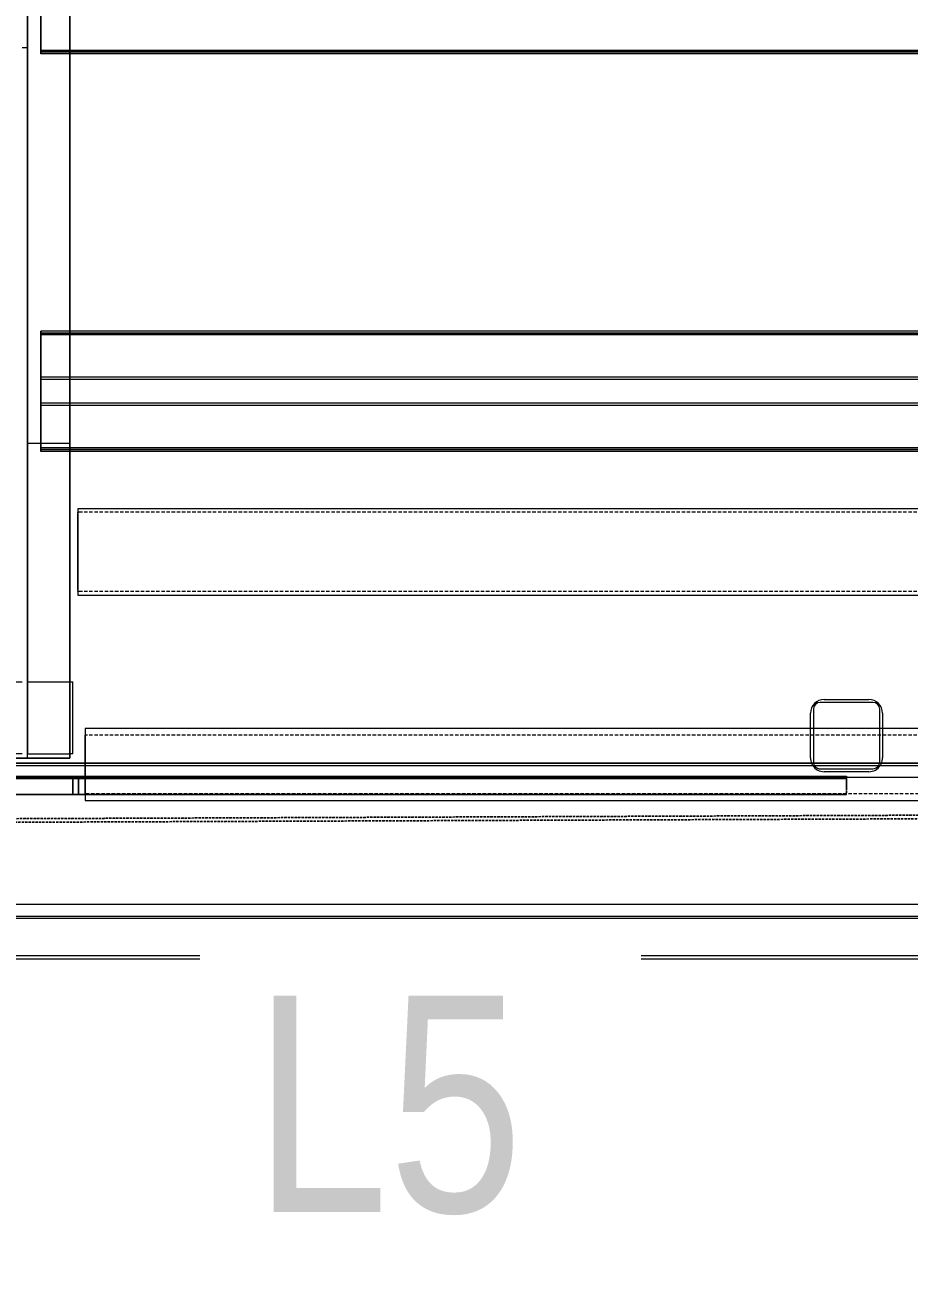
# Model space of a CAD drawing. Header units: centimetres. Extents: x -13617 to -9515, y -261 to 6553.
# Drawn here: x -12456.4 to -12333.8, y 2115.8 to 2287.9 of the extents above; entities that cross this region are included whole.
import ezdxf

# ---------------------------------------------------------------- set-up
doc = ezdxf.new("R2010")
doc.units = ezdxf.units.CM
for name, pattern in [('_Overhead', [0.47625, 0.3175, -0.15875]), ('_Overhead_2_', [0.47625, 0.3175, -0.15875]), ('Hidden', [0.714375, 0.47625, -0.238125])]:
    doc.linetypes.add(name, pattern=pattern)
for name, color, linetype, lineweight in [('A-DETL-HDLN', 7, 'Hidden', 9), ('A-FLOR', 7, 'Continuous', 9), ('A-WALL', 7, 'Continuous', 9), ('E-LITE-EQPM', 7, 'Continuous', 9), ('E-LITE-EQPM-IDEN', 7, 'Continuous', 18), ('S-BEAM', 7, 'Continuous', 9), ('S-COLS', 7, 'Continuous', 9), ('S-FSTN', 7, 'Continuous', 9)]:
    doc.layers.add(name, color=color, linetype=linetype, lineweight=lineweight)
doc.styles.add('Arial_2', font='arial.ttf', dxfattribs={"width": 0.8, "height": 30})

# ---------------------------------------------------------------- blocks, each defined once
blk = doc.blocks.new('M_L Equal Angles - 25 x 25 mm-1491346-Planta patio maniobras')
at = {"layer": 'S-BEAM', "color": 254, "true_color": 0xcccccc}
for p, q in [((151.67, 1.36), (185.13, 1.36)), ((151.67, 1.36), (185.13, 1.36)), ((151.67, 1.04), (185.13, 1.04)), ((185.13, 1.36), (185.92, 1.36)), ((185.13, 1.36), (185.92, 1.36)), ((185.13, 1.04), (185.92, 1.04)), ((185.93, 1.36), (185.93, 1.23)), ((185.93, 1.23), (185.93, 1.36)), ((185.93, 1.12), (185.93, 1.2)), ((185.93, 1.06), (185.93, 1.12)), ((185.93, 1.04), (185.93, 1.06)), ((185.93, 1.04), (185.93, 0.41)), ((185.93, 0.41), (185.93, 0.86)), ((185.93, 0.41), (185.93, -0.98)), ((185.93, -0.98), (185.93, 0.36)), ((151.64, -1.14), (185.13, -1.14)), ((185.13, -1.14), (151.64, -1.14)), ((185.13, -1.14), (185.92, -1.14)), ((185.92, -1.14), (185.13, -1.14)), ((185.93, -1.09), (185.93, -0.98)), ((185.93, -1.13), (185.93, -1.09)), ((185.93, -1.14), (185.93, -1.13))]:
    blk.add_line(p, q, dxfattribs=at)
at = {"layer": 'S-BEAM', "color": 254, "linetype": 'Hidden', "true_color": 0xcccccc}
for p, q in [((151.67, 1.04), (185.13, 1.04)), ((185.13, 1.04), (185.92, 1.04))]:
    blk.add_line(p, q, dxfattribs=at)
blk = doc.blocks.new('M_L Equal Angles - 25 x 25 mm-1491318-Planta patio maniobras')
at = {"layer": 'S-BEAM', "color": 254, "true_color": 0xcccccc}
for p, q in [((151.67, 1.36), (185.13, 1.36)), ((151.67, 1.36), (185.13, 1.36)), ((151.67, 1.04), (185.13, 1.04)), ((185.13, 1.36), (185.13, 1.23)), ((185.13, 1.23), (185.13, 1.36)), ((185.13, 1.12), (185.13, 1.2)), ((185.13, 1.09), (185.13, 1.12)), ((185.13, 1.06), (185.13, 1.09)), ((185.13, 1.04), (185.13, 1.06)), ((185.13, 1.04), (185.13, 0.72)), ((185.13, 0.41), (185.13, 0.86)), ((185.13, 0.72), (185.13, 0.41)), ((185.13, 0.41), (185.13, -0.98)), ((185.13, -0.98), (185.13, 0.36)), ((151.64, -1.14), (185.13, -1.14)), ((185.13, -1.14), (151.64, -1.14)), ((185.13, -1.02), (185.13, -0.98)), ((185.13, -1.12), (185.13, -1.02)), ((185.13, -1.14), (185.13, -1.12))]:
    blk.add_line(p, q, dxfattribs=at)
at = {"layer": 'S-BEAM', "color": 254, "linetype": 'Hidden', "true_color": 0xcccccc}
blk.add_line((151.67, 1.04), (185.13, 1.04), dxfattribs=at)
blk = doc.blocks.new('HSS Rectangular-Column - 100 x 100 mm-1468480-Planta patio maniobras')
at = {"layer": 'S-COLS', "color": 253, "true_color": 0xaaaaaa}
for p, q in [((-4.6, 3.6475), (-4.6, -3.6475)), ((3.6475, 4.6), (-3.6475, 4.6)), ((-3.095, 5), (3.095, 5)), ((4.6, -3.6475), (4.6, 3.6475)), ((-5, -3.095), (-5, 3.095)), ((5, 3.095), (5, -3.095)), ((-3.6475, -4.6), (3.6475, -4.6)), ((3.095, -5), (-3.095, -5))]:
    blk.add_line(p, q, dxfattribs=at)
for centre, radius, start, end in [((-3.095, 3.095), 1.905, 90, 180), ((-3.6475, 3.6475), 0.9525, 90, 180), ((3.095, 3.095), 1.905, 360, 90), ((3.6475, 3.6475), 0.9525, 360, 90), ((-3.095, -3.095), 1.905, 180, 202.986001), ((3.095, -3.095), 1.905, 337.013999, 360), ((-3.095, -3.095), 1.905, 205.451266, 210), ((-3.095, -3.095), 1.905, 213.326026, 270), ((-3.6475, -3.6475), 0.9525, 180, 191.168853), ((-3.6475, -3.6475), 0.9525, 191.168853, 210), ((-3.6475, -3.6475), 0.9525, 210.090828, 240), ((-3.6475, -3.6475), 0.9525, 240, 270), ((3.095, -3.095), 1.905, 270, 326.673974), ((3.6475, -3.6475), 0.9525, 270, 329.909172), ((3.6475, -3.6475), 0.9525, 330, 348.831147), ((3.6475, -3.6475), 0.9525, 348.831147, 0), ((3.095, -3.095), 1.905, 330, 337.013999)]:
    blk.add_arc(centre, radius, start, end, dxfattribs=at)
blk = doc.blocks.new('M_L Equal Angles - 25 x 25 mm-1490954-Planta patio maniobras')
at = {"layer": 'S-BEAM', "color": 254, "true_color": 0xcccccc}
for p, q in [((-215.05, 1.36), (-215.05, 1.23)), ((-215.05, 1.23), (-215.05, 1.36)), ((-215.05, 1.36), (-214.1, 1.36)), ((-215.05, 1.36), (-214.1, 1.36)), ((-215.05, 1.2), (-215.05, 1.12)), ((-215.05, 1.12), (-215.05, 1.06)), ((-215.05, 1.06), (-215.05, 1.05)), ((-215.05, 1.05), (-215.05, 1.04)), ((-215.05, 1.04), (-214.1, 1.04)), ((-215.05, 1.02), (-215.05, 1.04)), ((-215.05, 0.96), (-215.05, 1.02)), ((-215.05, 0.86), (-215.05, 0.96)), ((-215.05, 0.86), (-215.05, 0.41)), ((-215.05, 0.72), (-215.05, 0.86)), ((-215.05, 0.41), (-215.05, 0.72)), ((-215.05, -0.98), (-215.05, 0.41)), ((-215.05, 0.36), (-215.05, -0.98)), ((-214.1, 1.36), (-108.55, 1.36)), ((-214.1, 1.36), (-108.55, 1.36)), ((-214.1, 1.04), (-108.55, 1.04)), ((-108.55, 1.36), (-108.55, 1.23)), ((-108.55, 1.23), (-108.55, 1.36)), ((-108.55, 1.16), (-108.55, 1.2)), ((-108.55, 1.09), (-108.55, 1.16)), ((-108.55, 1.06), (-108.55, 1.09)), ((-108.55, 1.05), (-108.55, 1.06)), ((-108.55, 1.04), (-108.55, 1.05)), ((-108.55, 1.04), (-108.55, 1.02)), ((-108.55, 1.02), (-108.55, 0.86)), ((-108.55, 0.86), (-108.55, 0.72)), ((-108.55, 0.41), (-108.55, 0.86)), ((-108.55, 0.72), (-108.55, 0.41)), ((-108.55, 0.41), (-108.55, -0.09)), ((-108.55, -0.09), (-108.55, 0.36)), ((-215.05, -0.98), (-215.05, -1.02)), ((-215.05, -1.02), (-215.05, -1.06)), ((-215.05, -1.06), (-215.05, -1.09)), ((-215.05, -1.09), (-215.05, -1.12)), ((-215.05, -1.12), (-215.05, -1.13)), ((-215.05, -1.13), (-215.05, -1.14)), ((-215.05, -1.14), (-214.1, -1.14)), ((-214.1, -1.14), (-215.05, -1.14)), ((-214.1, -1.14), (-108.55, -1.14)), ((-108.55, -1.14), (-214.1, -1.14)), ((-108.55, -0.14), (-108.55, -0.34)), ((-108.55, -0.34), (-108.55, -0.14)), ((-108.55, -0.36), (-108.55, -0.57)), ((-108.55, -0.57), (-108.55, -0.36)), ((-108.55, -0.63), (-108.55, -0.77)), ((-108.55, -0.77), (-108.55, -0.63)), ((-108.55, -0.78), (-108.55, -0.92)), ((-108.55, -0.92), (-108.55, -0.78)), ((-108.55, -1.06), (-108.55, -0.98)), ((-108.55, -1.09), (-108.55, -1.06)), ((-108.55, -1.12), (-108.55, -1.09)), ((-108.55, -1.13), (-108.55, -1.12)), ((-108.55, -1.14), (-108.55, -1.13))]:
    blk.add_line(p, q, dxfattribs=at)
at = {"layer": 'S-BEAM', "color": 254, "linetype": 'Hidden', "true_color": 0xcccccc}
for p, q in [((-215.05, 1.04), (-214.1, 1.04)), ((-214.1, 1.04), (-108.55, 1.04))]:
    blk.add_line(p, q, dxfattribs=at)
blk = doc.blocks.new('M_L Equal Angles - 25 x 25 mm-V15-Planta patio maniobras')
at = {"layer": 'S-BEAM', "color": 254, "true_color": 0xcccccc}
for p, q in [((-215.05, 1.36), (-215.05, 1.23)), ((-215.05, 1.23), (-215.05, 1.36)), ((-215.05, 1.36), (-214.1, 1.36)), ((-215.05, 1.36), (-214.1, 1.36)), ((-215.05, 1.2), (-215.05, 1.04)), ((-215.05, 1.04), (-214.1, 1.04)), ((-215.05, 0.41), (-215.05, 1.04)), ((-215.05, 0.86), (-215.05, 0.41)), ((-215.05, -0.98), (-215.05, 0.41)), ((-215.05, 0.36), (-215.05, -0.98)), ((-214.1, 1.36), (-108.55, 1.36)), ((-214.1, 1.36), (-108.55, 1.36)), ((-214.1, 1.04), (-108.55, 1.04)), ((-108.55, 1.36), (-108.55, 1.23)), ((-108.55, 1.23), (-108.55, 1.36)), ((-108.55, 1.12), (-108.55, 1.2)), ((-108.55, 1.09), (-108.55, 1.12)), ((-108.55, 1.05), (-108.55, 1.09)), ((-108.55, 1.04), (-108.55, 1.05)), ((-108.55, 1.04), (-108.55, 1.02)), ((-108.55, 1.02), (-108.55, 0.86)), ((-108.55, 0.86), (-108.55, 0.57)), ((-108.55, 0.41), (-108.55, 0.86)), ((-108.55, 0.57), (-108.55, 0.41)), ((-108.55, 0.41), (-108.55, -0.09)), ((-108.55, -0.09), (-108.55, 0.36)), ((-215.05, -0.98), (-215.05, -1.14)), ((-215.05, -1.14), (-214.1, -1.14)), ((-214.1, -1.14), (-215.05, -1.14)), ((-214.1, -1.14), (-108.55, -1.14)), ((-108.55, -1.14), (-214.1, -1.14)), ((-108.55, -0.14), (-108.55, -0.34)), ((-108.55, -0.34), (-108.55, -0.14)), ((-108.55, -0.36), (-108.55, -0.57)), ((-108.55, -0.57), (-108.55, -0.36)), ((-108.55, -0.63), (-108.55, -0.77)), ((-108.55, -0.77), (-108.55, -0.63)), ((-108.55, -0.78), (-108.55, -0.92)), ((-108.55, -0.92), (-108.55, -0.78)), ((-108.55, -1.02), (-108.55, -0.98)), ((-108.55, -1.06), (-108.55, -1.02)), ((-108.55, -1.14), (-108.55, -1.06))]:
    blk.add_line(p, q, dxfattribs=at)
at = {"layer": 'S-BEAM', "color": 254, "linetype": 'Hidden', "true_color": 0xcccccc}
for p, q in [((-215.05, 1.04), (-214.1, 1.04)), ((-214.1, 1.04), (-108.55, 1.04))]:
    blk.add_line(p, q, dxfattribs=at)
blk = doc.blocks.new('HSS Square - HSS 100mm-1491417-Planta patio maniobras')
at = {"layer": 'S-BEAM', "color": 254, "true_color": 0xcccccc}
for p, q in [((536.64, 5), (-548.8, 5)), ((-548.8, 5), (-548.8, 4.05)), ((-548.8, 5), (-548.8, 3.09)), ((-548.8, 3.92), (-548.8, 4.05)), ((-548.8, 4.02), (-548.8, 4.05)), ((-548.8, 3.59), (-548.8, 4.02)), ((-548.8, 3.93), (-548.8, 3.59)), ((-548.8, 3.59), (-548.8, 3.92)), ((-548.8, 3.57), (-548.8, 3.09)), ((-548.8, 3.34), (-548.8, 3.57)), ((-548.8, 3.09), (-548.8, 3.57)), ((-548.8, 3.09), (-548.8, 3.34)), ((-548.8, 3.09), (-548.8, 0.18)), ((-548.8, 0.18), (-548.8, 3.09)), ((-548.8, 0.18), (-548.8, 3.09)), ((-548.8, 3.09), (-548.8, 0.18)), ((-548.8, 0.18), (-548.8, -0.12)), ((-548.8, -0.12), (-548.8, 0.18)), ((-548.8, -0.12), (-548.8, 0.18)), ((-548.8, 0.18), (-548.8, -0.12)), ((-548.8, -0.12), (-548.8, -1.77)), ((-548.8, -1.77), (-548.8, -0.12)), ((-548.8, -1.77), (-548.8, -0.12)), ((-548.8, -0.12), (-548.8, -1.77)), ((-548.8, -1.77), (-548.8, -3.1)), ((-548.8, -3.1), (-548.8, -1.77)), ((-548.8, -3.1), (-548.8, -1.77)), ((-548.8, -1.77), (-548.8, -3.1)), ((-548.8, -3.1), (-548.8, -3.57)), ((-548.8, -3.1), (-548.8, -5)), ((-548.8, -3.34), (-548.8, -3.1)), ((-548.8, -3.57), (-548.8, -3.1)), ((-548.8, -3.57), (-548.8, -3.34)), ((-548.8, -3.59), (-548.8, -3.93)), ((-548.8, -4.05), (-548.8, -3.59)), ((-548.8, -4.05), (-548.8, -3.59)), ((-548.8, -4.05), (-548.8, -5)), ((-548.8, -5), (510.46, -5))]:
    blk.add_line(p, q, dxfattribs=at)
at = {"layer": 'S-BEAM', "color": 254, "linetype": 'Hidden', "true_color": 0xcccccc}
for p, q in [((536.64, 4.05), (-548.8, 4.05)), ((510.46, -4.05), (-548.8, -4.05))]:
    blk.add_line(p, q, dxfattribs=at)
blk = doc.blocks.new('RVR_Soporte Cercha _01 - RVR_Soporte Cercha _01-1653912-Planta patio maniobras')
at = {"layer": 'S-FSTN', "color": 253, "true_color": 0xaaaaaa}
for p, q in [((0.71, 5), (1.1, 5)), ((0.71, 5), (0.71, -5)), ((7.71, 5), (10.53, 5)), ((10.53, 5), (10.83, 5)), ((10.83, 5), (12.48, 5)), ((12.48, 5), (13.6, 5)), ((13.6, 5), (30.07, 5)), ((30.07, 5), (31.72, 5)), ((31.72, 5), (32.02, 5)), ((32.02, 5), (34.12, 5)), ((34.62, 5), (68.28, 5)), ((68.34, 5), (68.58, 5)), ((68.58, 5), (72.72, 5)), ((72.72, 5), (72.99, 5)), ((73.06, 5), (73.29, 5)), ((73.29, 5), (74.6, 5)), ((74.6, 5), (74.73, 5)), ((74.85, 5), (89.72, 5)), ((74.85, 5), (74.85, 2.72)), ((89.72, 5), (89.72, 2.72)), ((89.72, 5), (89.96, 5)), ((89.96, 5), (90.19, 5)), ((90.19, 5), (90.53, 5)), ((90.53, 5), (102.21, 5)), ((102.21, 5), (102.21, 2.72)), ((74.85, 2.72), (74.85, 1.27)), ((89.72, 2.72), (89.72, 1.27)), ((102.21, 2.72), (102.21, 1.27)), ((74.85, 1.27), (74.85, -2.66)), ((89.72, 1.27), (89.72, -2.59)), ((102.21, 1.27), (102.21, -2.54)), ((74.85, -2.73), (74.85, -2.98)), ((74.85, -2.98), (74.85, -5)), ((89.72, -2.73), (89.72, -2.98)), ((89.72, -2.98), (89.72, -5)), ((102.21, -2.73), (102.21, -2.98)), ((102.21, -2.98), (102.21, -5)), ((1.1, -5), (0.71, -5)), ((7, -5), (1.1, -5)), ((9.59, -5), (7.71, -5)), ((10.53, -5), (9.59, -5)), ((10.83, -5), (10.53, -5)), ((12.48, -5), (10.83, -5)), ((13.6, -5), (12.48, -5)), ((30.07, -5), (13.6, -5)), ((31.72, -5), (30.07, -5)), ((32.02, -5), (31.72, -5)), ((33.99, -5), (32.02, -5)), ((72.72, -5), (34.59, -5)), ((72.99, -5), (72.72, -5)), ((73.29, -5), (73.06, -5)), ((74.85, -5), (73.29, -5)), ((89.72, -5), (74.85, -5)), ((89.96, -5), (89.72, -5)), ((90.19, -5), (89.96, -5)), ((90.53, -5), (90.19, -5)), ((102.21, -5), (90.53, -5))]:
    blk.add_line(p, q, dxfattribs=at)
blk = doc.blocks.new('Costanera Perfil Z - Parametrizado - Costanera Perfil Z - Parametrizado-1658847-Planta patio maniobras')
at = {"layer": 'S-BEAM', "color": 254, "true_color": 0xcccccc}
for p, q in [((-10.75, 567.38), (-10.75, -527.34)), ((-10.75, 567.38), (-10.75, -527.34)), ((-10.45, 567.37), (-10.45, -527.34)), ((-10.45, 567.37), (-10.45, -527.34)), ((-8.8, 567.35), (-8.8, -527.34)), ((-8.8, 567.35), (-8.8, -527.34)), ((8.8, 567.12), (8.8, -554.4)), ((8.8, 567.12), (8.8, -554.4)), ((10.45, 567.09), (10.45, -554.4)), ((10.45, 567.09), (10.45, -554.4)), ((10.75, -554.4), (10.75, 567.09)), ((10.75, 567.09), (10.75, -554.4))]:
    blk.add_line(p, q, dxfattribs=at)
blk = doc.blocks.new('Costanera Perfil Z - Parametrizado - Costanera Perfil Z - Parametrizado-1658886-Planta patio maniobras')
at = {"layer": 'S-BEAM', "color": 254, "true_color": 0xcccccc}
for p, q in [((-10.75, 567.38), (-10.75, -527.34)), ((-10.75, 567.38), (-10.75, -527.34)), ((-10.45, 567.37), (-10.45, -527.34)), ((-10.45, 567.37), (-10.45, -527.34)), ((-8.8, 567.35), (-8.8, -527.34)), ((-8.8, 567.35), (-8.8, -527.34)), ((8.8, 567.12), (8.8, -554.4)), ((8.8, 567.12), (8.8, -554.4)), ((10.45, 567.09), (10.45, -554.4)), ((10.45, 567.09), (10.45, -554.4)), ((10.75, -554.4), (10.75, 567.09)), ((10.75, 567.09), (10.75, -554.4))]:
    blk.add_line(p, q, dxfattribs=at)
blk = doc.blocks.new('Costanera Perfil Z - Parametrizado - Costanera Perfil Z - Parametrizado-V27-Planta patio maniobras')
at = {"layer": 'S-BEAM', "color": 254, "true_color": 0xcccccc}
for p, q in [((-10.75, 567.38), (-10.75, -527.34)), ((-10.75, 567.38), (-10.75, -527.34)), ((-10.45, 567.37), (-10.45, -527.34)), ((-10.45, 567.37), (-10.45, -527.34)), ((-8.8, 567.35), (-8.8, -527.34)), ((-8.8, 567.35), (-8.8, -527.34)), ((8.8, 567.12), (8.8, -554.4)), ((8.8, 567.12), (8.8, -554.4)), ((10.45, 567.09), (10.45, -554.4)), ((10.45, 567.09), (10.45, -554.4)), ((10.75, -554.4), (10.75, 567.09)), ((10.75, 567.09), (10.75, -554.4))]:
    blk.add_line(p, q, dxfattribs=at)
blk = doc.blocks.new('Costanera Perfil Z - Parametrizado - Costanera Perfil Z - Parametrizado-V28-Planta patio maniobras')
at = {"layer": 'S-BEAM', "color": 254, "true_color": 0xcccccc}
for p, q in [((-10.75, 567.38), (-10.75, -527.34)), ((-10.75, 567.38), (-10.75, -527.34)), ((-10.45, 567.37), (-10.45, -527.34)), ((-10.45, 567.37), (-10.45, -527.34)), ((-8.8, 567.35), (-8.8, -527.34)), ((-8.8, 567.35), (-8.8, -527.34)), ((8.8, 567.12), (8.8, -554.4)), ((8.8, 567.12), (8.8, -554.4)), ((10.45, 567.09), (10.45, -554.4)), ((10.45, 567.09), (10.45, -554.4)), ((10.75, -554.4), (10.75, 567.09)), ((10.75, 567.09), (10.75, -554.4))]:
    blk.add_line(p, q, dxfattribs=at)
blk = doc.blocks.new('Costanera Perfil Z - Parametrizado - Costanera Perfil Z - Parametrizado-V29-Planta patio maniobras')
at = {"layer": 'S-BEAM', "color": 254, "true_color": 0xcccccc}
for p, q in [((-10.75, 567.38), (-10.75, -527.34)), ((-10.75, 567.38), (-10.75, -527.34)), ((-10.45, 567.37), (-10.45, -527.34)), ((-10.45, 567.37), (-10.45, -527.34)), ((-8.8, 567.35), (-8.8, -527.34)), ((-8.8, 567.35), (-8.8, -527.34)), ((8.8, 567.12), (8.8, -554.4)), ((8.8, 567.12), (8.8, -554.4)), ((10.45, 567.09), (10.45, -554.4)), ((10.45, 567.09), (10.45, -554.4)), ((10.75, -554.4), (10.75, 567.09)), ((10.75, 567.09), (10.75, -554.4))]:
    blk.add_line(p, q, dxfattribs=at)
blk = doc.blocks.new('Costanera Perfil Z - Parametrizado - Costanera Perfil Z - Parametrizado-V30-Planta patio maniobras')
at = {"layer": 'S-BEAM', "color": 254, "true_color": 0xcccccc}
for p, q in [((-10.75, 567.38), (-10.75, -527.34)), ((-10.75, 567.38), (-10.75, -527.34)), ((-10.45, 567.37), (-10.45, -527.34)), ((-10.45, 567.37), (-10.45, -527.34)), ((-8.8, 567.35), (-8.8, -527.34)), ((-8.8, 567.35), (-8.8, -527.34)), ((8.8, 567.12), (8.8, -554.4)), ((8.8, 567.12), (8.8, -554.4)), ((10.45, 567.09), (10.45, -554.4)), ((10.45, 567.09), (10.45, -554.4)), ((10.75, -554.4), (10.75, 567.09)), ((10.75, 567.09), (10.75, -554.4))]:
    blk.add_line(p, q, dxfattribs=at)
blk = doc.blocks.new('Costanera Perfil Z - Parametrizado - Costanera Perfil Z - Parametrizado-V31-Planta patio maniobras')
at = {"layer": 'S-BEAM', "color": 254, "true_color": 0xcccccc}
for p, q in [((-10.75, 567.38), (-10.75, -527.34)), ((-10.75, 567.38), (-10.75, -527.34)), ((-10.45, 567.37), (-10.45, -527.34)), ((-10.45, 567.37), (-10.45, -527.34)), ((-8.8, 567.35), (-8.8, -527.34)), ((-8.8, 567.35), (-8.8, -527.34)), ((8.8, 567.12), (8.8, -554.4)), ((8.8, 567.12), (8.8, -554.4)), ((10.45, 567.09), (10.45, -554.4)), ((10.45, 567.09), (10.45, -554.4)), ((10.75, -554.4), (10.75, 567.09)), ((10.75, 567.09), (10.75, -554.4))]:
    blk.add_line(p, q, dxfattribs=at)
blk = doc.blocks.new('Costanera Perfil Z - Parametrizado - Costanera Perfil Z - Parametrizado-V32-Planta patio maniobras')
at = {"layer": 'S-BEAM', "color": 254, "true_color": 0xcccccc}
for p, q in [((-10.75, 567.38), (-10.75, -527.34)), ((-10.75, 567.38), (-10.75, -527.34)), ((-10.45, 567.37), (-10.45, -527.34)), ((-10.45, 567.37), (-10.45, -527.34)), ((-8.8, 567.35), (-8.8, -527.34)), ((-8.8, 567.35), (-8.8, -527.34)), ((8.8, 567.12), (8.8, -554.4)), ((8.8, 567.12), (8.8, -554.4)), ((10.45, 567.09), (10.45, -554.4)), ((10.45, 567.09), (10.45, -554.4)), ((10.75, -554.4), (10.75, 567.09)), ((10.75, 567.09), (10.75, -554.4))]:
    blk.add_line(p, q, dxfattribs=at)
blk = doc.blocks.new('HSS Rectangular - 120 x 220-1659266-Planta patio maniobras')
at = {"layer": 'S-BEAM', "color": 254, "true_color": 0xcccccc}
for p, q in [((536.64, 6), (-549.83, 6)), ((-549.83, 6), (-549.83, 5.52)), ((-549.83, 6), (-549.83, 5.05)), ((-549.83, 5.37), (-549.83, 5.5)), ((-549.83, 5.37), (-549.83, 5.5)), ((-549.83, 5.22), (-549.83, 5.05)), ((-549.83, 5.05), (-549.83, 5.22)), ((-549.83, 5.05), (-549.83, 5.22)), ((-549.83, -5.05), (-549.83, 5.05)), ((-549.83, 5.02), (-549.83, -5.02)), ((-549.83, 4.55), (-549.83, 5.02)), ((-549.83, 4.55), (-549.83, 5.02)), ((-549.83, -4.55), (-549.83, 4.55)), ((-549.83, 4.55), (-549.83, -4.55)), ((-549.83, -5.02), (-549.83, -4.55)), ((-549.83, -5.02), (-549.83, -4.55)), ((-549.83, -5.05), (-549.83, -5.22)), ((-549.83, -5.05), (-549.83, -6)), ((-549.83, -5.22), (-549.83, -5.05)), ((-549.83, -5.22), (-549.83, -5.05)), ((-549.83, -5.5), (-549.83, -5.37)), ((-549.83, -5.5), (-549.83, -5.37)), ((-549.83, -5.53), (-549.83, -6)), ((-549.83, -6), (536.64, -6))]:
    blk.add_line(p, q, dxfattribs=at)
at = {"layer": 'S-BEAM', "color": 254, "linetype": 'Hidden', "true_color": 0xcccccc}
for p, q in [((536.64, 5.5), (-549.83, 5.5)), ((536.64, -5.5), (-549.83, -5.5))]:
    blk.add_line(p, q, dxfattribs=at)
blk = doc.blocks.new('Costanera Perfil Z - Parametrizado - h_30cm-V62-Planta patio maniobras')
at = {"layer": 'S-BEAM', "color": 254, "true_color": 0xcccccc}
for p, q in [((7.84, 542.85), (7.84, -544.73)), ((8.04, 542.85), (8.04, -544.73)), ((8.1, 542.85), (8.1, -544.73)), ((8.34, 542.85), (8.34, -544.73)), ((7.84, -544.73), (7.84, -548.74)), ((8.04, -544.73), (8.04, -548.74)), ((8.1, -544.73), (8.1, -548.74)), ((8.34, -544.73), (8.34, -548.74)), ((1.98, -548.74), (8.04, -548.74)), ((7.84, -548.74), (1.98, -548.74)), ((8.04, -548.74), (7.84, -548.74)), ((8.34, -548.74), (8.04, -548.74)), ((8.1, -548.74), (8.34, -548.74))]:
    blk.add_line(p, q, dxfattribs=at)
blk = doc.blocks.new('Costanera Perfil Z - Parametrizado - h_30cm-V63-Planta patio maniobras')
at = {"layer": 'S-BEAM', "color": 254, "true_color": 0xcccccc}
for p, q in [((-8.34, 548.74), (-8.34, -548.74)), ((-8.1, -548.74), (-8.1, 548.74)), ((-8.04, 548.74), (-8.04, -548.74)), ((-7.84, 548.74), (-7.84, -548.74)), ((1.64, 548.74), (1.64, -548.74)), ((1.98, 548.74), (1.98, -548.74)), ((-1.98, 542.85), (-1.98, -544.73)), ((-1.64, 542.85), (-1.64, -544.73)), ((7.84, 542.85), (7.84, -544.73)), ((8.04, 542.85), (8.04, -544.73)), ((8.1, 542.85), (8.1, -544.73)), ((8.34, 542.85), (8.34, -544.73)), ((-1.98, -544.73), (-1.98, -548.74)), ((-1.64, -544.73), (-1.64, -548.74)), ((7.84, -544.73), (7.84, -548.74)), ((8.04, -544.73), (8.04, -548.74)), ((8.1, -544.73), (8.1, -548.74)), ((8.34, -544.73), (8.34, -548.74)), ((-8.1, -548.74), (-8.34, -548.74)), ((-8.34, -548.74), (-8.1, -548.74)), ((1.98, -548.74), (-8.1, -548.74)), ((-8.04, -548.74), (-7.84, -548.74)), ((-7.84, -548.74), (1.64, -548.74)), ((-0.94, -548.74), (-1.98, -548.74)), ((-1.98, -548.74), (-1.64, -548.74)), ((-1.64, -548.74), (1.64, -548.74)), ((1.64, -548.74), (-1.64, -548.74)), ((-1.64, -548.74), (-0.64, -548.74)), ((1.64, -548.74), (-0.94, -548.74)), ((-0.64, -548.74), (1.64, -548.74)), ((1.64, -548.74), (1.98, -548.74)), ((1.98, -548.74), (1.64, -548.74)), ((1.64, -548.74), (1.98, -548.74)), ((1.98, -548.74), (8.04, -548.74)), ((7.84, -548.74), (1.98, -548.74)), ((8.04, -548.74), (7.84, -548.74)), ((8.34, -548.74), (8.04, -548.74)), ((8.1, -548.74), (8.34, -548.74))]:
    blk.add_line(p, q, dxfattribs=at)
blk = doc.blocks.new('PQ_RVR_EST-01_ZZ_ZZ_MO_T_A_rvt-1-Planta patio maniobras')
at = {"layer": 'A-FLOR', "color": 254, "linetype": '_Overhead', "true_color": 0xd4d4d4}
for p, q in [((-11800.95, 2180.32), (-12483.28, 2177.71)), ((-12483.28, 2177.71), (-11800.95, 2180.32)), ((-11388.75, 2181.4), (-12478.73, 2177.23)), ((-12478.73, 2177.23), (-11608.8, 2180.56))]:
    blk.add_line(p, q, dxfattribs=at)
at = {"layer": 'S-BEAM', "color": 254, "true_color": 0xcccccc}
for p, q in [((-12456.03, 2186.2), (-12456.03, 2691.46)), ((-12450.14, 2245.37), (-12450.14, 2290.17)), ((-12450.14, 2290.17), (-12450.14, 2245.37)), ((-12450.14, 2290.17), (-12450.14, 2283.81)), ((-12450.14, 2290.17), (-12450.14, 2283.81)), ((-12450.14, 2283.81), (-12450.14, 2245.37)), ((-12450.14, 2283.81), (-12450.14, 2245.37)), ((-12450.14, 2238.05), (-12450.14, 2245.37)), ((-12450.14, 2245.37), (-12450.14, 2237.98)), ((-12450.14, 2245.37), (-12450.14, 2239.02)), ((-12450.14, 2245.37), (-12450.14, 2239.02)), ((-12450.14, 2239.02), (-12450.14, 2238.68)), ((-12450.14, 2239.02), (-12450.14, 2238.68)), ((-12450.14, 2238.68), (-12450.14, 2235.4)), ((-12450.14, 2238.68), (-12450.14, 2235.4)), ((-12450.14, 2235.4), (-12450.14, 2238.05)), ((-12450.14, 2237.98), (-12450.14, 2235.4)), ((-12450.14, 2235.06), (-12450.14, 2235.4)), ((-12450.14, 2235.4), (-12450.14, 2235.06)), ((-12450.14, 2235.4), (-12450.14, 2235.06)), ((-12450.14, 2235.4), (-12450.14, 2235.06)), ((-12450.14, 2186.2), (-12450.14, 2235.06)), ((-12450.14, 2235.06), (-12450.14, 2186.2)), ((-12450.14, 2235.06), (-12450.14, 2228.7)), ((-12450.14, 2235.06), (-12450.14, 2228.7)), ((-12450.14, 2228.7), (-12450.14, 2186.78)), ((-12450.14, 2228.7), (-12450.14, 2186.78)), ((-12462.64, 2186.2), (-12450.14, 2186.2)), ((-12450.14, 2186.2), (-12456.03, 2186.2))]:
    blk.add_line(p, q, dxfattribs=at)
at = {"layer": 'S-COLS', "color": 253, "true_color": 0xaaaaaa}
for p, q in [((-12456.03, 2301.61), (-12456.03, 2229.87)), ((-12456.03, 2284.69), (-12456.03, 2300.77)), ((-12450.14, 2283.81), (-12450.14, 2290.17)), ((-12456.74, 2284.69), (-12456.03, 2284.69)), ((-12456.03, 2284.69), (-12456.03, 2186.78)), ((-12450.14, 2245.37), (-12450.14, 2283.81)), ((-12450.14, 2239.02), (-12450.14, 2245.37)), ((-12450.14, 2238.68), (-12450.14, 2239.02)), ((-12450.14, 2235.4), (-12450.14, 2238.68)), ((-12450.14, 2235.06), (-12450.14, 2235.4)), ((-12450.14, 2229.87), (-12450.14, 2235.06)), ((-12456.03, 2229.87), (-12454.16, 2229.87)), ((-12456.03, 2229.87), (-12456.03, 2196.78)), ((-12454.16, 2229.87), (-12450.14, 2229.87)), ((-12450.14, 2186.2), (-12462.64, 2186.2)), ((-12456.03, 2186.78), (-12450.14, 2186.78)), ((-12450.14, 2186.78), (-12450.14, 2186.2))]:
    blk.add_line(p, q, dxfattribs=at)
at = {"layer": 'S-BEAM', "color": 254, "linetype": '_Overhead', "lineweight": 9, "true_color": 0xd4d4d4}
for name, p, rotation in [('Costanera Perfil Z - Parametrizado - h_30cm-V62-Planta patio maniobras', (-11905.41, 2292.15), 269.9999999999998), ('Costanera Perfil Z - Parametrizado - h_30cm-V63-Planta patio maniobras', (-11905.41, 2237.04), 269.9999999999998), ('Costanera Perfil Z - Parametrizado - Costanera Perfil Z - Parametrizado-1658847-Planta patio maniobras', (-11916.09, 2174.75), 89.99999999999964), ('Costanera Perfil Z - Parametrizado - Costanera Perfil Z - Parametrizado-V31-Planta patio maniobras', (-11916.09, 2174.75), 89.99999999999964), ('Costanera Perfil Z - Parametrizado - Costanera Perfil Z - Parametrizado-1658886-Planta patio maniobras', (-11916.08, 2174.75), 89.99999999999964), ('Costanera Perfil Z - Parametrizado - Costanera Perfil Z - Parametrizado-V27-Planta patio maniobras', (-11916.08, 2174.75), 89.99999999999964), ('Costanera Perfil Z - Parametrizado - Costanera Perfil Z - Parametrizado-V28-Planta patio maniobras', (-11916.08, 2174.75), 89.99999999999964), ('Costanera Perfil Z - Parametrizado - Costanera Perfil Z - Parametrizado-V29-Planta patio maniobras', (-11916.08, 2174.75), 89.99999999999964), ('Costanera Perfil Z - Parametrizado - Costanera Perfil Z - Parametrizado-V30-Planta patio maniobras', (-11916.08, 2174.75), 89.99999999999964), ('Costanera Perfil Z - Parametrizado - Costanera Perfil Z - Parametrizado-V32-Planta patio maniobras', (-11916.08, 2174.75), 89.99999999999964)]:
    blk.add_blockref(name, p, dxfattribs=dict(at, rotation=rotation))
for name, p in [('HSS Rectangular - 120 x 220-1659266-Planta patio maniobras', (-11899.2, 2214.78)), ('HSS Square - HSS 100mm-1491417-Planta patio maniobras', (-11899.2, 2185.32)), ('M_L Equal Angles - 25 x 25 mm-1491346-Planta patio maniobras', (-12634.87, 2182.32)), ('M_L Equal Angles - 25 x 25 mm-1491318-Planta patio maniobras', (-12634.87, 2182.32)), ('M_L Equal Angles - 25 x 25 mm-1490954-Planta patio maniobras', (-12233.89, 2182.32)), ('M_L Equal Angles - 25 x 25 mm-V15-Planta patio maniobras', (-12233.89, 2182.32))]:
    blk.add_blockref(name, p, dxfattribs=at)
at = {"layer": 'S-COLS', "color": 254, "linetype": '_Overhead', "lineweight": 9, "true_color": 0xd4d4d4}
blk.add_blockref('HSS Rectangular-Column - 100 x 100 mm-1468480-Planta patio maniobras', (-12342.45, 2189.32), dxfattribs=at)
at = {"layer": 'S-FSTN', "color": 254, "linetype": '_Overhead', "lineweight": 9, "true_color": 0xd4d4d4, "rotation": 180}
blk.add_blockref('RVR_Soporte Cercha _01 - RVR_Soporte Cercha _01-1653912-Planta patio maniobras', (-12449.03, 2191.78), dxfattribs=at)
blk = doc.blocks.new('PQ_RVR_ARQ-01_ZZ_ZZ_MO_T_A_rvt-1-Planta patio maniobras')
at = {"layer": 'A-FLOR', "color": 254, "linetype": '_Overhead_2_', "true_color": 0xd4d4d4}
for p, q in [((-11800.95, 2180.32), (-12483.28, 2177.71)), ((-12483.28, 2177.71), (-11800.95, 2180.32)), ((-11388.75, 2181.4), (-12478.73, 2177.23)), ((-12478.73, 2177.23), (-11608.8, 2180.56))]:
    blk.add_line(p, q, dxfattribs=at)
at = {"layer": 'A-WALL', "color": 253, "true_color": 0xaaaaaa}
for p, q in [((-11388.75, 2158.34), (-12484.04, 2158.34)), ((-12483.53, 2158.84), (-11388.75, 2158.84))]:
    blk.add_line(p, q, dxfattribs=at)
blk = doc.blocks.new('PROLIT_V_3_AS_206W - Standart-V159-Planta patio maniobras')
at = {"layer": 'A-DETL-HDLN', "color": 30, "linetype": 'Continuous', "lineweight": 25, "true_color": 0xff8000}
for p, q in [((-12416.68, 2153.1), (-12416.68, 2153.08)), ((-12394.68, 2153.08), (-12394.68, 2153.1)), ((-12418.93, 2150.97), (-12418.93, 2150.95)), ((-12418.93, 2150.18), (-12418.93, 2150.17)), ((-12394.28, 2150.95), (-12394.28, 2150.97)), ((-12394.28, 2150.17), (-12394.28, 2150.18)), ((-12416.68, 2148.52), (-12416.68, 2148.5)), ((-12394.68, 2148.5), (-12394.68, 2148.52))]:
    blk.add_line(p, q, dxfattribs=at)
at = {"layer": 'E-LITE-EQPM', "color": 30, "lineweight": 25, "true_color": 0xff8000}
for p, q in [((-12415.16, 2158.34), (-12423.02, 2154.92)), ((-12422.72, 2154.73), (-12415.1, 2158.04)), ((-12396.2, 2158.34), (-12415.16, 2158.34)), ((-12415.1, 2158.04), (-12396.26, 2158.04)), ((-12396.26, 2158.04), (-12388.64, 2154.73)), ((-12388.34, 2154.92), (-12396.2, 2158.34)), ((-12423.02, 2154.92), (-12423.02, 2143.88)), ((-12422.72, 2146.13), (-12422.72, 2154.73)), ((-12388.64, 2154.73), (-12388.64, 2143.88)), ((-12388.34, 2154.92), (-12388.34, 2143.88)), ((-12394.68, 2153.1), (-12416.68, 2153.1)), ((-12416.68, 2153.1), (-12416.68, 2152.95)), ((-12416.68, 2148.66), (-12416.68, 2152.95)), ((-12394.68, 2152.95), (-12394.68, 2153.1)), ((-12394.68, 2152.95), (-12394.68, 2148.66)), ((-12416.68, 2151.26), (-12417.43, 2151.26)), ((-12417.43, 2151.26), (-12417.43, 2150.57)), ((-12403.49, 2152.59), (-12407.09, 2152.59)), ((-12407.09, 2152.59), (-12407.09, 2148.99)), ((-12405.91, 2152.31), (-12406.79, 2152.31)), ((-12406.79, 2152.31), (-12406.79, 2152.06)), ((-12406.79, 2152.06), (-12406.25, 2152.06)), ((-12406.25, 2151.84), (-12406.79, 2151.84)), ((-12406.79, 2151.84), (-12406.79, 2151.61)), ((-12406.79, 2151.61), (-12406.25, 2151.61)), ((-12406.25, 2151.39), (-12406.79, 2151.39)), ((-12406.79, 2151.39), (-12406.79, 2151.14)), ((-12406.79, 2151.14), (-12405.91, 2151.14)), ((-12406.25, 2152.06), (-12406.25, 2151.84)), ((-12406.25, 2151.61), (-12406.25, 2151.39)), ((-12405.91, 2151.14), (-12405.91, 2152.31)), ((-12405.53, 2152.31), (-12405.87, 2152.31)), ((-12405.87, 2152.31), (-12405.44, 2151.14)), ((-12405.44, 2152.06), (-12405.53, 2152.31)), ((-12405.13, 2152.06), (-12405.44, 2152.06)), ((-12405.44, 2151.14), (-12405.13, 2151.14)), ((-12405.29, 2151.55), (-12405.4, 2151.84)), ((-12405.4, 2151.84), (-12405.17, 2151.84)), ((-12405.17, 2151.84), (-12405.4, 2151.84)), ((-12405.17, 2151.84), (-12405.29, 2151.55)), ((-12405.13, 2151.14), (-12404.7, 2152.31)), ((-12405.04, 2152.31), (-12405.13, 2152.06)), ((-12404.7, 2152.31), (-12405.04, 2152.31)), ((-12403.78, 2152.31), (-12404.65, 2152.31)), ((-12404.65, 2152.31), (-12404.65, 2152.06)), ((-12404.65, 2152.06), (-12404.12, 2152.06)), ((-12404.12, 2151.84), (-12404.65, 2151.84)), ((-12404.65, 2151.84), (-12404.65, 2151.61)), ((-12404.65, 2151.61), (-12404.12, 2151.61)), ((-12404.12, 2151.39), (-12404.65, 2151.39)), ((-12404.65, 2151.39), (-12404.65, 2151.14)), ((-12404.65, 2151.14), (-12403.78, 2151.14)), ((-12404.12, 2152.06), (-12404.12, 2151.84)), ((-12404.12, 2151.61), (-12404.12, 2151.39)), ((-12403.78, 2151.14), (-12403.78, 2152.31)), ((-12403.49, 2148.99), (-12403.49, 2152.59)), ((-12422.49, 2150.32), (-12422.49, 2147.05)), ((-12418.93, 2150.82), (-12421.99, 2150.82)), ((-12417.43, 2150.97), (-12418.93, 2150.97)), ((-12418.93, 2150.97), (-12418.93, 2150.57)), ((-12418.93, 2150.57), (-12418.93, 2150.17)), ((-12418.93, 2150.17), (-12417.43, 2150.17)), ((-12417.43, 2150.57), (-12417.43, 2149.87)), ((-12417.43, 2149.87), (-12416.68, 2149.87)), ((-12394.28, 2150.97), (-12394.68, 2150.97)), ((-12394.68, 2150.17), (-12394.28, 2150.17)), ((-12394.28, 2150.57), (-12394.28, 2150.97)), ((-12389.39, 2150.82), (-12394.28, 2150.82)), ((-12394.28, 2150.17), (-12394.28, 2150.57)), ((-12388.89, 2147.05), (-12388.89, 2150.32)), ((-12416.68, 2148.5), (-12419.56, 2148.5)), ((-12416.68, 2148.66), (-12416.68, 2148.5)), ((-12416.68, 2148.5), (-12394.68, 2148.5)), ((-12415.25, 2147.74), (-12415.25, 2148.01)), ((-12415.25, 2148.01), (-12413.91, 2148.01)), ((-12413.91, 2147.73), (-12415.25, 2147.73)), ((-12415.25, 2147.73), (-12415.25, 2142.57)), ((-12413.91, 2148.01), (-12413.91, 2147.74)), ((-12413.91, 2142.57), (-12413.91, 2147.73)), ((-12412.71, 2147.74), (-12412.71, 2148.01)), ((-12412.71, 2148.01), (-12411.37, 2148.01)), ((-12411.37, 2147.73), (-12412.71, 2147.73)), ((-12412.71, 2147.73), (-12412.71, 2142.57)), ((-12411.37, 2148.01), (-12411.37, 2147.74)), ((-12411.37, 2142.57), (-12411.37, 2147.73)), ((-12410.17, 2147.74), (-12410.17, 2148.01)), ((-12410.17, 2148.01), (-12408.83, 2148.01)), ((-12408.83, 2147.73), (-12410.17, 2147.73)), ((-12410.17, 2147.73), (-12410.17, 2142.57)), ((-12408.83, 2148.01), (-12408.83, 2147.74)), ((-12408.83, 2142.57), (-12408.83, 2147.73)), ((-12407.63, 2147.74), (-12407.63, 2148.01)), ((-12407.63, 2148.01), (-12406.29, 2148.01)), ((-12406.29, 2147.73), (-12407.63, 2147.73)), ((-12407.63, 2147.73), (-12407.63, 2142.57)), ((-12407.09, 2148.99), (-12403.49, 2148.99)), ((-12406.29, 2148.01), (-12406.29, 2147.74)), ((-12406.29, 2142.57), (-12406.29, 2147.73)), ((-12405.09, 2147.74), (-12405.09, 2148.01)), ((-12405.09, 2148.01), (-12403.75, 2148.01)), ((-12403.75, 2147.73), (-12405.09, 2147.73)), ((-12405.09, 2147.73), (-12405.09, 2142.57)), ((-12403.75, 2148.01), (-12403.75, 2147.74)), ((-12403.75, 2142.57), (-12403.75, 2147.73)), ((-12402.55, 2147.74), (-12402.55, 2148.01)), ((-12402.55, 2148.01), (-12401.21, 2148.01)), ((-12401.21, 2147.73), (-12402.55, 2147.73)), ((-12402.55, 2147.73), (-12402.55, 2142.57)), ((-12401.21, 2148.01), (-12401.21, 2147.74)), ((-12401.21, 2142.57), (-12401.21, 2147.73)), ((-12400.01, 2147.74), (-12400.01, 2148.01)), ((-12400.01, 2148.01), (-12398.67, 2148.01)), ((-12398.67, 2147.73), (-12400.01, 2147.73)), ((-12400.01, 2147.73), (-12400.01, 2142.57)), ((-12398.67, 2148.01), (-12398.67, 2147.74)), ((-12398.67, 2142.57), (-12398.67, 2147.73)), ((-12397.47, 2147.74), (-12397.47, 2148.01)), ((-12397.47, 2148.01), (-12396.13, 2148.01)), ((-12396.13, 2147.73), (-12397.47, 2147.73)), ((-12397.47, 2147.73), (-12397.47, 2142.57)), ((-12396.13, 2148.01), (-12396.13, 2147.74)), ((-12396.13, 2142.57), (-12396.13, 2147.73)), ((-12394.68, 2148.5), (-12394.68, 2148.66)), ((-12392.09, 2148.5), (-12394.68, 2148.5)), ((-12422.73, 2146.13), (-12422.73, 2141.37)), ((-12422.49, 2147.28), (-12422.72, 2147.28)), ((-12422.72, 2146.74), (-12421.94, 2146.74)), ((-12421.94, 2147.05), (-12421.94, 2146.74)), ((-12421.94, 2141.37), (-12421.94, 2146.74)), ((-12420.56, 2147.5), (-12420.56, 2120.32)), ((-12391.09, 2120.32), (-12391.09, 2147.5)), ((-12389.44, 2146.74), (-12389.44, 2147.05)), ((-12389.44, 2146.74), (-12389.44, 2141.37)), ((-12389.44, 2146.74), (-12388.65, 2146.74)), ((-12388.88, 2147.47), (-12388.88, 2147.12)), ((-12388.65, 2147.28), (-12388.88, 2147.28)), ((-12388.65, 2147.28), (-12388.65, 2146.74)), ((-12388.65, 2141.37), (-12388.65, 2146.74)), ((-12424.02, 2144.87), (-12424.02, 2145.02)), ((-12424.02, 2145.02), (-12423.02, 2145.02)), ((-12424.02, 2143.91), (-12424.02, 2144.87)), ((-12424.02, 2144.87), (-12423.02, 2144.87)), ((-12417.72, 2145.16), (-12417.72, 2145.43)), ((-12417.72, 2145.43), (-12416.51, 2145.43)), ((-12416.51, 2145.15), (-12417.72, 2145.15)), ((-12417.72, 2145.15), (-12417.72, 2139.99)), ((-12416.51, 2145.43), (-12416.51, 2145.16)), ((-12416.51, 2139.99), (-12416.51, 2145.15)), ((-12394.86, 2145.16), (-12394.86, 2145.43)), ((-12394.86, 2145.43), (-12393.65, 2145.43)), ((-12393.65, 2145.15), (-12394.86, 2145.15)), ((-12394.86, 2145.15), (-12394.86, 2139.99)), ((-12393.65, 2145.43), (-12393.65, 2145.16)), ((-12393.65, 2139.99), (-12393.65, 2145.15)), ((-12388.34, 2145.02), (-12387.34, 2145.02)), ((-12388.34, 2144.87), (-12387.34, 2144.87)), ((-12387.34, 2145.02), (-12387.34, 2144.87)), ((-12387.34, 2144.87), (-12387.34, 2143.91)), ((-12424.02, 2143.09), (-12424.02, 2143.91)), ((-12424.02, 2143.91), (-12423.02, 2143.91)), ((-12424.02, 2143.09), (-12423.02, 2143.09)), ((-12423.02, 2143.88), (-12423.02, 2142.41)), ((-12423.02, 2143.88), (-12422.73, 2143.88)), ((-12422.73, 2143.88), (-12423.02, 2143.88)), ((-12423.02, 2142.65), (-12423.02, 2142.41)), ((-12423.02, 2142.41), (-12422.73, 2142.41)), ((-12422.73, 2142.41), (-12423.02, 2142.41)), ((-12415.25, 2125.32), (-12415.25, 2142.57)), ((-12415.25, 2142.57), (-12413.91, 2142.57)), ((-12413.91, 2142.57), (-12413.91, 2125.32)), ((-12412.71, 2125.32), (-12412.71, 2142.57)), ((-12412.71, 2142.57), (-12411.37, 2142.57)), ((-12411.37, 2142.57), (-12411.37, 2125.32)), ((-12410.17, 2125.32), (-12410.17, 2142.57)), ((-12410.17, 2142.57), (-12408.83, 2142.57)), ((-12408.83, 2142.57), (-12408.83, 2125.32)), ((-12407.63, 2125.32), (-12407.63, 2142.57)), ((-12407.63, 2142.57), (-12406.29, 2142.57)), ((-12406.29, 2142.57), (-12406.29, 2125.32)), ((-12405.09, 2125.32), (-12405.09, 2142.57)), ((-12405.09, 2142.57), (-12403.75, 2142.57)), ((-12403.75, 2142.57), (-12403.75, 2125.32)), ((-12402.55, 2125.32), (-12402.55, 2142.57)), ((-12402.55, 2142.57), (-12401.21, 2142.57)), ((-12401.21, 2142.57), (-12401.21, 2125.32)), ((-12400.01, 2125.32), (-12400.01, 2142.57)), ((-12400.01, 2142.57), (-12398.67, 2142.57)), ((-12398.67, 2142.57), (-12398.67, 2125.32)), ((-12397.47, 2125.32), (-12397.47, 2142.57)), ((-12397.47, 2142.57), (-12396.13, 2142.57)), ((-12396.13, 2142.57), (-12396.13, 2125.32)), ((-12388.64, 2143.88), (-12388.64, 2142.41)), ((-12388.64, 2143.88), (-12388.34, 2143.88)), ((-12388.34, 2143.88), (-12388.64, 2143.88)), ((-12388.64, 2142.65), (-12388.64, 2142.41)), ((-12388.34, 2142.41), (-12388.64, 2142.41)), ((-12388.64, 2142.41), (-12388.34, 2142.41)), ((-12388.34, 2143.91), (-12387.34, 2143.91)), ((-12388.34, 2142.41), (-12388.34, 2143.88)), ((-12388.34, 2143.09), (-12387.34, 2143.09)), ((-12388.34, 2142.41), (-12388.34, 2142.65)), ((-12387.34, 2143.91), (-12387.34, 2143.09)), ((-12422.73, 2140.84), (-12422.73, 2141.37)), ((-12422.73, 2141.37), (-12421.94, 2141.37)), ((-12422.73, 2140.84), (-12422.49, 2140.84)), ((-12422.49, 2141.06), (-12422.49, 2117.5)), ((-12421.94, 2141.37), (-12421.94, 2141.06)), ((-12389.44, 2141.06), (-12389.44, 2141.37)), ((-12389.44, 2141.37), (-12388.65, 2141.37)), ((-12388.89, 2117.5), (-12388.89, 2141.06)), ((-12388.88, 2140.99), (-12388.88, 2120.35)), ((-12388.88, 2140.84), (-12388.65, 2140.84)), ((-12388.65, 2141.37), (-12388.65, 2140.84)), ((-12417.72, 2127.14), (-12417.72, 2139.99)), ((-12417.72, 2139.99), (-12416.51, 2139.99)), ((-12416.51, 2139.99), (-12416.51, 2127.14)), ((-12394.86, 2127.14), (-12394.86, 2139.99)), ((-12394.86, 2139.99), (-12393.65, 2139.99)), ((-12393.65, 2139.99), (-12393.65, 2127.14)), ((-12417.72, 2127.14), (-12417.72, 2121.98)), ((-12417.72, 2127.14), (-12416.51, 2127.14)), ((-12416.51, 2121.98), (-12416.51, 2127.14)), ((-12394.86, 2127.14), (-12394.86, 2121.98)), ((-12394.86, 2127.14), (-12393.65, 2127.14)), ((-12393.65, 2121.98), (-12393.65, 2127.14)), ((-12415.25, 2125.32), (-12415.25, 2120.16)), ((-12415.25, 2125.32), (-12413.91, 2125.32)), ((-12413.91, 2120.16), (-12413.91, 2125.32)), ((-12412.71, 2125.32), (-12412.71, 2120.16)), ((-12412.71, 2125.32), (-12411.37, 2125.32)), ((-12411.37, 2120.16), (-12411.37, 2125.32)), ((-12410.17, 2125.32), (-12410.17, 2120.16)), ((-12410.17, 2125.32), (-12408.83, 2125.32)), ((-12408.83, 2120.16), (-12408.83, 2125.32)), ((-12407.63, 2125.32), (-12407.63, 2120.16)), ((-12407.63, 2125.32), (-12406.29, 2125.32)), ((-12406.29, 2120.16), (-12406.29, 2125.32)), ((-12405.09, 2125.32), (-12405.09, 2120.16)), ((-12405.09, 2125.32), (-12403.75, 2125.32)), ((-12403.75, 2120.16), (-12403.75, 2125.32)), ((-12402.55, 2125.32), (-12402.55, 2120.16)), ((-12402.55, 2125.32), (-12401.21, 2125.32)), ((-12401.21, 2120.16), (-12401.21, 2125.32)), ((-12400.01, 2125.32), (-12400.01, 2120.16)), ((-12400.01, 2125.32), (-12398.67, 2125.32)), ((-12398.67, 2120.16), (-12398.67, 2125.32)), ((-12397.47, 2125.32), (-12397.47, 2120.16)), ((-12397.47, 2125.32), (-12396.13, 2125.32)), ((-12396.13, 2120.16), (-12396.13, 2125.32)), ((-12417.72, 2121.98), (-12416.51, 2121.98)), ((-12417.72, 2121.69), (-12417.72, 2121.97)), ((-12416.51, 2121.97), (-12416.51, 2121.69)), ((-12394.86, 2121.98), (-12393.65, 2121.98)), ((-12394.86, 2121.69), (-12394.86, 2121.97)), ((-12393.65, 2121.97), (-12393.65, 2121.69)), ((-12417.72, 2121.69), (-12416.51, 2121.69)), ((-12415.25, 2120.16), (-12413.91, 2120.16)), ((-12415.25, 2119.88), (-12415.25, 2120.15)), ((-12413.91, 2120.15), (-12413.91, 2119.88)), ((-12412.71, 2120.16), (-12411.37, 2120.16)), ((-12412.71, 2119.88), (-12412.71, 2120.15)), ((-12411.37, 2120.15), (-12411.37, 2119.88)), ((-12410.17, 2120.16), (-12408.83, 2120.16)), ((-12410.17, 2119.88), (-12410.17, 2120.15)), ((-12408.83, 2120.15), (-12408.83, 2119.88)), ((-12407.63, 2120.16), (-12406.29, 2120.16)), ((-12407.63, 2119.88), (-12407.63, 2120.15)), ((-12406.29, 2120.15), (-12406.29, 2119.88)), ((-12405.09, 2120.16), (-12403.75, 2120.16)), ((-12405.09, 2119.88), (-12405.09, 2120.15)), ((-12403.75, 2120.15), (-12403.75, 2119.88)), ((-12402.55, 2120.16), (-12401.21, 2120.16)), ((-12402.55, 2119.88), (-12402.55, 2120.15)), ((-12401.21, 2120.15), (-12401.21, 2119.88)), ((-12400.01, 2120.16), (-12398.67, 2120.16)), ((-12400.01, 2119.88), (-12400.01, 2120.15)), ((-12398.67, 2120.15), (-12398.67, 2119.88)), ((-12397.47, 2120.16), (-12396.13, 2120.16)), ((-12397.47, 2119.88), (-12397.47, 2120.15)), ((-12396.13, 2120.15), (-12396.13, 2119.88)), ((-12394.86, 2121.69), (-12393.65, 2121.69)), ((-12419.56, 2119.32), (-12392.09, 2119.32)), ((-12415.25, 2119.88), (-12413.91, 2119.88)), ((-12412.71, 2119.88), (-12411.37, 2119.88)), ((-12410.17, 2119.88), (-12408.83, 2119.88)), ((-12407.63, 2119.88), (-12406.29, 2119.88)), ((-12405.09, 2119.88), (-12403.75, 2119.88)), ((-12402.55, 2119.88), (-12401.21, 2119.88)), ((-12400.01, 2119.88), (-12398.67, 2119.88)), ((-12397.47, 2119.88), (-12396.13, 2119.88)), ((-12421.99, 2117), (-12389.39, 2117))]:
    blk.add_line(p, q, dxfattribs=at)
for centre, radius, start, end in [((-12421.99, 2150.32), 0.5, 90, 180), ((-12421.99, 2150.32), 0.5, 90, 165), ((-12389.39, 2150.32), 0.5, 15, 90), ((-12389.39, 2150.32), 0.5, 0, 90), ((-12419.56, 2147.5), 1, 90, 180), ((-12419.56, 2147.5), 1, 150, 180), ((-12419.56, 2147.5), 1, 90, 135), ((-12392.09, 2147.5), 1, 0, 90), ((-12392.09, 2147.5), 1, 0, 75), ((-12419.56, 2120.32), 1, 180, 249.3742), ((-12419.56, 2120.32), 1, 180, 270), ((-12392.09, 2120.32), 1, 270, 0), ((-12392.09, 2120.32), 1, 270, 0), ((-12421.99, 2117.5), 0.5, 180, 270), ((-12421.99, 2117.5), 0.5, 195, 270), ((-12389.39, 2117.5), 0.5, 270, 0), ((-12389.39, 2117.5), 0.5, 270, 345)]:
    blk.add_arc(centre, radius, start, end, dxfattribs=at)

msp = doc.modelspace()

# ---------------------------------------------------------------- block references
at = {"lineweight": 5}
msp.add_blockref('PQ_RVR_EST-01_ZZ_ZZ_MO_T_A_rvt-1-Planta patio maniobras', (0, 0), dxfattribs=at)

# ---------------------------------------------------------------- next in the draw order: block references
msp.add_blockref('PQ_RVR_ARQ-01_ZZ_ZZ_MO_T_A_rvt-1-Planta patio maniobras', (0, 0), dxfattribs=at)

# ---------------------------------------------------------------- next in the draw order: block references
at = {"layer": 'A-DETL-HDLN', "color": 30, "linetype": 'Continuous', "lineweight": 25, "true_color": 0xff8000}
msp.add_blockref('PROLIT_V_3_AS_206W - Standart-V159-Planta patio maniobras', (0, 0), dxfattribs=at)

# ---------------------------------------------------------------- next in the draw order: texts
at = {"layer": 'E-LITE-EQPM-IDEN', "lineweight": 9, "insert": (-12424.61, 2153.27), "char_height": 30, "width": 46.1772, "attachment_point": 1, "style": 'Arial_2', "bg_fill": 3, "box_fill_scale": 1.25, "bg_fill_color": 256, "bg_fill_true_color": 13158600, "bg_fill_transparency": 0}
msp.add_mtext('L5', dxfattribs=at)

doc.saveas('drawing.dxf')
